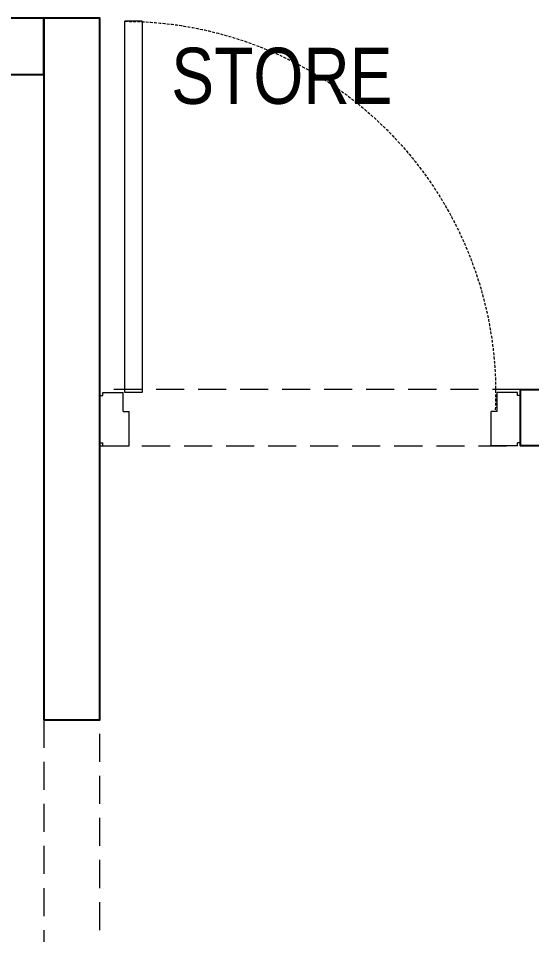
# Model space of a CAD drawing. Header units: millimetres. Extents: x 1639920 to 1645630, y 392778 to 410192.
# Drawn here: x 1641595 to 1642510, y 407200 to 408833 of the extents above; entities that cross this region are included whole.
import ezdxf

# ---------------------------------------------------------------- set-up
doc = ezdxf.new("R2010")
doc.units = ezdxf.units.MM
doc.header["$LTSCALE"] = 40
doc.linetypes.add('a_p6_plan_L18$0$HIDDEN', pattern=[0.375, 0.25, -0.125])
doc.linetypes.add('HIDDEN2', pattern=[0.1875, 0.125, -0.0625])
for name, color, linetype, lineweight in [('LENS-CURTAIN', 5, 'a_p6_plan_L18$0$HIDDEN', 9), ('LENS-DOOR', 34, 'Continuous', 20), ('LENS-PARTITION', 21, 'Continuous', 25), ('LENS-TEXT', 31, 'Continuous', 5)]:
    doc.layers.add(name, color=color, linetype=linetype, lineweight=lineweight)
doc.styles.add('LK TXT', font='Gill Sans MT Condensed Regular.ttf')

# ---------------------------------------------------------------- blocks, each defined once
blk = doc.blocks.new('*U46')
at = {"layer": 'LENS-DOOR'}
for p, q in [((547491.5340860761, 1778573.7924707), (547491.5340860656, 1779235.250802662)), ((547522.7840860711, 1779235.250802675), (547491.5340860656, 1779235.250802662)), ((547522.7840860711, 1779235.250802675), (547522.7840860628, 1778573.792470713)), ((547452.4715860507, 1778573.792470734), (547488.9299194042, 1778573.7924707)), ((547452.47158606, 1778568.584137381), (547452.4715860507, 1778573.792470734)), ((547488.9299194128, 1778539.938304102), (547488.9299194042, 1778573.7924707)), ((547522.7840860628, 1778573.792470713), (547491.5340860761, 1778573.7924707)), ((548192.0549194112, 1778573.792470735), (548155.5965860668, 1778573.792470727)), ((548155.5965860802, 1778539.938304124), (548155.5965860668, 1778573.792470727)), ((548192.0549194157, 1778568.584137383), (548192.0549194112, 1778573.792470735)), ((547447.2632527373, 1778568.584137381), (547452.47158606, 1778568.584137381)), ((547447.263252747, 1778484.134138706), (547447.2632527373, 1778568.584137381)), ((548197.2632527313, 1778568.584137406), (548192.0549194157, 1778568.584137383)), ((548197.2632527527, 1778484.134138698), (548197.2632527313, 1778568.584137406)), ((547488.9299194128, 1778539.938304102), (547499.3465860789, 1778539.938304074)), ((547499.3465860636, 1778478.925805333), (547499.3465860789, 1778539.938304074)), ((548145.1799194103, 1778478.925805379), (548145.1799194093, 1778539.938304106)), ((548155.5965860802, 1778539.938304124), (548145.1799194093, 1778539.938304106)), ((547447.263252747, 1778484.134138706), (547452.4715860719, 1778484.134138706)), ((547452.4715860719, 1778478.925805353), (547452.4715860719, 1778484.134138706)), ((547452.4715860719, 1778478.925805353), (547499.3465860636, 1778478.925805333)), ((548192.0549194114, 1778478.925805386), (548145.1799194103, 1778478.925805379)), ((548192.0549194114, 1778478.925805386), (548192.0549194114, 1778484.134138698)), ((548197.2632527527, 1778484.134138698), (548192.0549194114, 1778484.134138698))]:
    blk.add_line(p, q, dxfattribs=at)
at = {"layer": 'LENS-DOOR', "color": 7, "linetype": 'HIDDEN2', "extrusion": (0, 0, -1)}
blk.add_ellipse((547491.5340860761, 1778573.7924707), major_axis=(661.4583333320758, 0.0034430872082161), ratio=0.9999999979146817, start_param=-1.570791121506941, end_param=0.0512086788949202, dxfattribs=at)

msp = doc.modelspace()

# ---------------------------------------------------------------- linework, layer by layer
at = {"layer": 'LENS-CURTAIN', "ltscale": 5}
for points in [[(1641740.33893567, 408071.069521483), (1642490.33893567, 408071.069521483), (1642490.33893567, 408171.0695214829), (1641740.33893567, 408171.0695214829)], [(1641740.33893567, 406832.7061411857), (1641740.33893567, 407582.7061411857), (1641640.33893567, 407582.7061411857), (1641640.33893567, 406832.7061411857)]]:
    msp.add_lwpolyline(points, close=True, dxfattribs=at)
at = {"layer": 'LENS-PARTITION'}
for points in [[(1641640.33893567, 408832.7061421384), (1640189.927689415, 408832.7061421384), (1640189.927689415, 408732.7061421385), (1641640.33893567, 408732.7061421385)], [(1641640.33893567, 407582.7061411857), (1641740.33893567, 407582.7061411857), (1641740.33893567, 408832.7061421384), (1641640.33893567, 408832.7061421384)], [(1642490.33893567, 408171.0695214829), (1643143.927689415, 408171.0695214829), (1643143.927689415, 408071.0695214832), (1642490.33893567, 408071.069521483)]]:
    msp.add_lwpolyline(points, close=True, dxfattribs=at)

# ---------------------------------------------------------------- block references
at = {"layer": 'LENS-DOOR'}
msp.add_blockref('*U46', (1094293.075682928, -1370407.856283856), dxfattribs=at)

# ---------------------------------------------------------------- texts
at = {"layer": 'LENS-TEXT', "color": 0, "linetype": 'Continuous', "ltscale": 3, "insert": (1642064.832702126, 408729.5610429015), "char_height": 100, "width": 554.7260009974113, "attachment_point": 5, "style": 'LK TXT'}
msp.add_mtext('STORE', dxfattribs=at)

doc.saveas('drawing.dxf')
